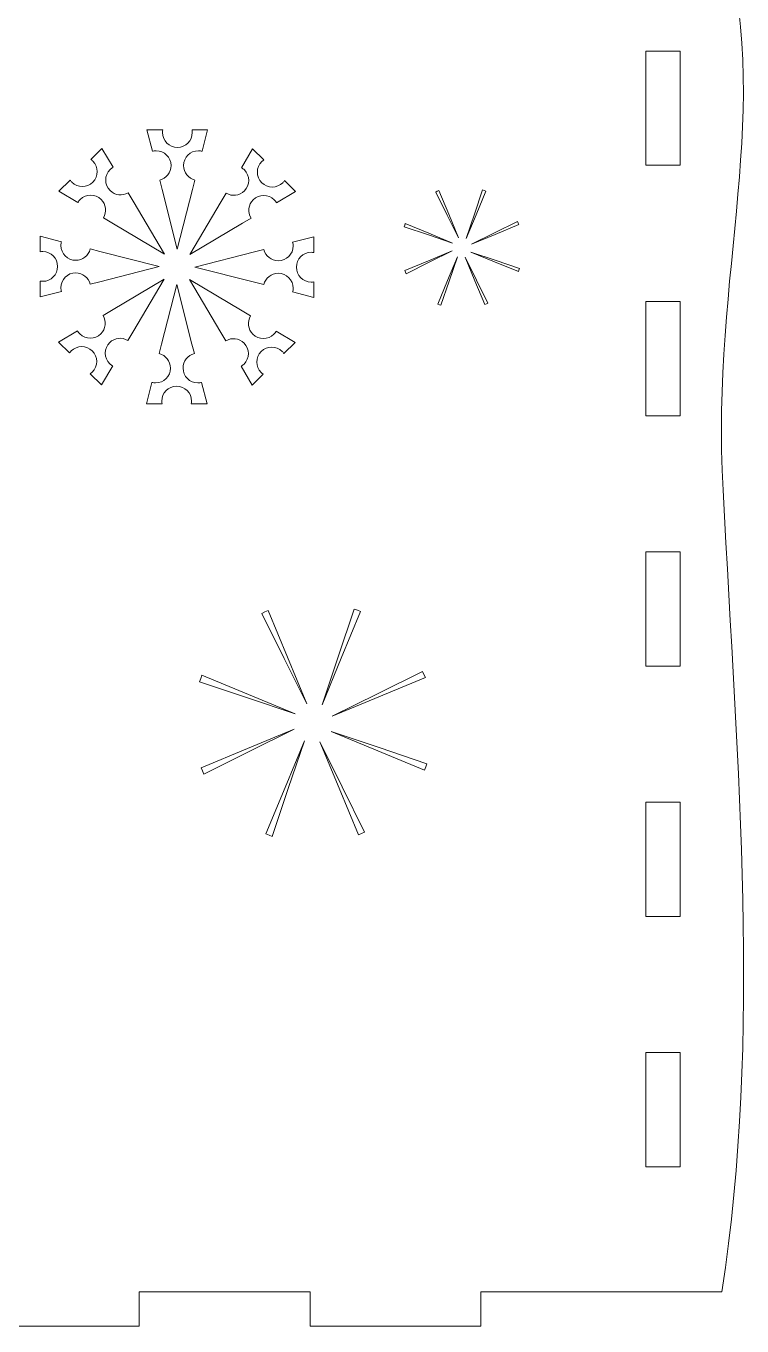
# Model space of a CAD drawing. Header units: centimetres. Extents: x -46.6 to 47.1, y -34.6 to 34.6.
# Drawn here: x -2.7 to 9.88, y -9.67 to 13.17 of the extents above; entities that cross this region are included whole.
import ezdxf

# ---------------------------------------------------------------- set-up
doc = ezdxf.new("R2010")
doc.units = ezdxf.units.CM
doc.header["$MEASUREMENT"] = 0
doc.layers.add('layer 1', color=7, linetype='Continuous')

msp = doc.modelspace()

# ---------------------------------------------------------------- linework, layer by layer
at = {"layer": 'layer 1', "lineweight": 9}
for points, knots in [([(-3.74194, 25.22814), (-4.02678, 25.69746), (-3.96658, 26.31778), (-3.56116, 26.7232), (-3.56116, 26.7232), (-3.19568, 27.08868), (-2.65548, 27.17362), (-2.20874, 26.9781), (-2.20874, 26.9781), (-1.762, 27.17364), (-1.2218, 27.08868), (-0.85628, 26.72318), (-0.85628, 26.72318), (-0.45098, 26.31782), (-0.39074, 25.69768), (-0.6754, 25.22838), (-0.6754, 25.22838), (-0.6754, 25.22838), (9.51506, 14.90816), (9.51506, 14.90816), (9.51506, 14.90816), (10.47876, 11.76826), (9.32576, 8.84002), (9.54864, 5.01222), (9.54864, 5.01222), (9.80666, 0.07872), (10.22346, -4.53724), (9.52898, -9.07384), (9.52898, -9.07384), (9.52898, -9.07384), (5.29284, -9.0738), (5.29284, -9.0738), (5.29284, -9.0738), (5.29284, -9.0738), (5.29284, -9.67348), (5.29284, -9.67348), (5.29284, -9.67348), (5.29284, -9.67348), (2.29284, -9.67348), (2.29284, -9.67348), (2.29284, -9.67348), (2.29284, -9.67348), (2.29284, -9.0738), (2.29284, -9.0738), (2.29284, -9.0738), (2.29284, -9.0738), (-0.70716, -9.0738), (-0.70716, -9.0738), (-0.70716, -9.0738), (-0.70716, -9.0738), (-0.70716, -9.67348), (-0.70716, -9.67348), (-0.70716, -9.67348), (-0.70716, -9.67348), (-3.70716, -9.67348), (-3.70716, -9.67348), (-3.70716, -9.67348), (-3.70716, -9.67348), (-3.70716, -9.0738), (-3.70716, -9.0738), (-3.70716, -9.0738), (-3.70716, -9.0738), (-6.70716, -9.0738), (-6.70716, -9.0738), (-6.70716, -9.0738), (-6.70716, -9.0738), (-6.70716, -9.67348), (-6.70716, -9.67348), (-6.70716, -9.67348), (-6.70716, -9.67348), (-9.70716, -9.67348), (-9.70716, -9.67348), (-9.70716, -9.67348), (-9.70716, -9.67348), (-9.70716, -9.0738), (-9.70716, -9.0738), (-9.70716, -9.0738), (-9.70716, -9.0738), (-13.94226, -9.07384), (-13.94226, -9.07384), (-13.94226, -9.07384), (-14.63674, -4.53724), (-14.21994, 0.07872), (-13.96192, 5.01222), (-13.96192, 5.01222), (-13.73934, 8.83482), (-14.88878, 11.7603), (-13.93214, 14.89536), (-13.93214, 14.89536), (-13.93214, 14.89536), (-13.93216, 14.90816), (-13.93216, 14.90816), (-13.93216, 14.90816), (-13.93216, 14.90816), (-3.74194, 25.22814), (-3.74194, 25.22814)], [0, 0, 0, 0, 0.04, 0.04, 0.04, 0.04, 0.08, 0.08, 0.08, 0.08, 0.12, 0.12, 0.12, 0.12, 0.16, 0.16, 0.16, 0.16, 0.2, 0.2, 0.2, 0.2, 0.24, 0.24, 0.24, 0.24, 0.28, 0.28, 0.28, 0.28, 0.32, 0.32, 0.32, 0.32, 0.36, 0.36, 0.36, 0.36, 0.4, 0.4, 0.4, 0.4, 0.44, 0.44, 0.44, 0.44, 0.48, 0.48, 0.48, 0.48, 0.52, 0.52, 0.52, 0.52, 0.56, 0.56, 0.56, 0.56, 0.6, 0.6, 0.6, 0.6, 0.64, 0.64, 0.64, 0.64, 0.68, 0.68, 0.68, 0.68, 0.72, 0.72, 0.72, 0.72, 0.76, 0.76, 0.76, 0.76, 0.8, 0.8, 0.8, 0.8, 0.84, 0.84, 0.84, 0.84, 0.88, 0.88, 0.88, 0.88, 0.92, 0.92, 0.92, 0.92, 1, 1, 1, 1]), ([(8.19274, 12.7302), (8.19274, 12.7302), (8.79274, 12.7302), (8.79274, 12.7302), (8.79274, 12.7302), (8.79274, 12.7302), (8.79274, 10.7222), (8.79274, 10.7222), (8.79274, 10.7222), (8.79274, 10.7222), (8.19274, 10.7222), (8.19274, 10.7222), (8.19274, 10.7222), (8.19274, 10.7222), (8.19274, 12.7302), (8.19274, 12.7302)], [0, 0, 0, 0, 0.2, 0.2, 0.2, 0.2, 0.4, 0.4, 0.4, 0.4, 0.6, 0.6, 0.6, 0.6, 1, 1, 1, 1]), ([(8.19274, 8.3302), (8.19274, 8.3302), (8.79274, 8.3302), (8.79274, 8.3302), (8.79274, 8.3302), (8.79274, 8.3302), (8.79274, 6.3222), (8.79274, 6.3222), (8.79274, 6.3222), (8.79274, 6.3222), (8.19274, 6.3222), (8.19274, 6.3222), (8.19274, 6.3222), (8.19274, 6.3222), (8.19274, 8.3302), (8.19274, 8.3302)], [0, 0, 0, 0, 0.2, 0.2, 0.2, 0.2, 0.4, 0.4, 0.4, 0.4, 0.6, 0.6, 0.6, 0.6, 1, 1, 1, 1]), ([(8.19274, 3.9302), (8.19274, 3.9302), (8.79274, 3.9302), (8.79274, 3.9302), (8.79274, 3.9302), (8.79274, 3.9302), (8.79274, 1.9222), (8.79274, 1.9222), (8.79274, 1.9222), (8.79274, 1.9222), (8.19274, 1.9222), (8.19274, 1.9222), (8.19274, 1.9222), (8.19274, 1.9222), (8.19274, 3.9302), (8.19274, 3.9302)], [0, 0, 0, 0, 0.2, 0.2, 0.2, 0.2, 0.4, 0.4, 0.4, 0.4, 0.6, 0.6, 0.6, 0.6, 1, 1, 1, 1]), ([(8.19274, -0.4698), (8.19274, -0.4698), (8.79274, -0.4698), (8.79274, -0.4698), (8.79274, -0.4698), (8.79274, -0.4698), (8.79274, -2.4778), (8.79274, -2.4778), (8.79274, -2.4778), (8.79274, -2.4778), (8.19274, -2.4778), (8.19274, -2.4778), (8.19274, -2.4778), (8.19274, -2.4778), (8.19274, -0.4698), (8.19274, -0.4698)], [0, 0, 0, 0, 0.2, 0.2, 0.2, 0.2, 0.4, 0.4, 0.4, 0.4, 0.6, 0.6, 0.6, 0.6, 1, 1, 1, 1]), ([(8.19274, -4.8698), (8.19274, -4.8698), (8.79274, -4.8698), (8.79274, -4.8698), (8.79274, -4.8698), (8.79274, -4.8698), (8.79274, -6.8778), (8.79274, -6.8778), (8.79274, -6.8778), (8.79274, -6.8778), (8.19274, -6.8778), (8.19274, -6.8778), (8.19274, -6.8778), (8.19274, -6.8778), (8.19274, -4.8698), (8.19274, -4.8698)], [0, 0, 0, 0, 0.2, 0.2, 0.2, 0.2, 0.4, 0.4, 0.4, 0.4, 0.6, 0.6, 0.6, 0.6, 1, 1, 1, 1])]:
    msp.add_open_spline(points, degree=3, knots=knots, dxfattribs=at)
at = {"layer": 'layer 1', "color": 5, "lineweight": 9}
for points, knots in [([(-0.41055, 10.97938), (-0.26604, 10.97938), (-0.1489, 10.86186), (-0.1489, 10.7176), (-0.1489, 10.7176), (-0.14902, 10.59493), (-0.23352, 10.49286), (-0.34752, 10.46436), (-0.34752, 10.46436), (-0.34752, 10.46436), (-0.30521, 10.29763), (-0.30521, 10.29763), (-0.30521, 10.29763), (-0.30521, 10.29763), (-0.03917, 9.25102), (-0.03917, 9.25102), (-0.03917, 9.25102), (-0.03917, 9.25102), (0.22701, 10.29763), (0.22701, 10.29763), (0.22701, 10.29763), (0.22701, 10.29763), (0.26932, 10.46436), (0.26932, 10.46436), (0.26932, 10.46436), (0.15544, 10.49299), (0.07094, 10.59481), (0.07094, 10.7176), (0.07094, 10.7176), (0.07069, 10.86198), (0.18796, 10.97925), (0.33247, 10.97925), (0.33247, 10.97925), (0.35532, 10.97938), (0.37704, 10.97523), (0.39788, 10.96983), (0.39788, 10.96983), (0.39788, 10.96983), (0.4928, 11.34436), (0.4928, 11.34436), (0.4928, 11.34436), (0.4928, 11.34436), (0.22023, 11.34436), (0.22023, 11.34436), (0.22023, 11.34436), (0.22274, 11.32917), (0.22475, 11.31372), (0.22475, 11.2979), (0.22475, 11.2979), (0.22475, 11.15352), (0.10761, 11.03625), (-0.03691, 11.03625), (-0.03691, 11.03625), (-0.18142, 11.03638), (-0.29843, 11.15339), (-0.29843, 11.2979), (-0.29843, 11.2979), (-0.29843, 11.31397), (-0.29642, 11.32904), (-0.29379, 11.34423), (-0.29379, 11.34423), (-0.29379, 11.34423), (-0.57126, 11.34436), (-0.57126, 11.34436), (-0.57126, 11.34436), (-0.57126, 11.34436), (-0.47609, 10.96983), (-0.47609, 10.96983), (-0.47609, 10.96983), (-0.455, 10.97536), (-0.4334, 10.97925), (-0.41055, 10.97938)], [0, 0, 0, 0, 0.05263158, 0.05263158, 0.05263158, 0.05263158, 0.10526316, 0.10526316, 0.10526316, 0.10526316, 0.15789474, 0.15789474, 0.15789474, 0.15789474, 0.21052632, 0.21052632, 0.21052632, 0.21052632, 0.26315789, 0.26315789, 0.26315789, 0.26315789, 0.31578947, 0.31578947, 0.31578947, 0.31578947, 0.36842105, 0.36842105, 0.36842105, 0.36842105, 0.42105263, 0.42105263, 0.42105263, 0.42105263, 0.47368421, 0.47368421, 0.47368421, 0.47368421, 0.52631579, 0.52631579, 0.52631579, 0.52631579, 0.57894737, 0.57894737, 0.57894737, 0.57894737, 0.63157895, 0.63157895, 0.63157895, 0.63157895, 0.68421053, 0.68421053, 0.68421053, 0.68421053, 0.73684211, 0.73684211, 0.73684211, 0.73684211, 0.78947368, 0.78947368, 0.78947368, 0.78947368, 0.84210526, 0.84210526, 0.84210526, 0.84210526, 0.89473684, 0.89473684, 0.89473684, 0.89473684, 1, 1, 1, 1]), ([(-1.74605, 10.12198), (-1.64385, 10.22443), (-1.47787, 10.22405), (-1.3758, 10.12185), (-1.3758, 10.12185), (-1.28904, 10.03535), (-1.27661, 9.90314), (-1.33725, 9.80257), (-1.33725, 9.80257), (-1.33725, 9.80257), (-1.18935, 9.71443), (-1.18935, 9.71443), (-1.18935, 9.71443), (-1.18935, 9.71443), (-0.26114, 9.16288), (-0.26114, 9.16288), (-0.26114, 9.16288), (-0.26114, 9.16288), (-0.8132, 10.09084), (-0.8132, 10.09084), (-0.8132, 10.09084), (-0.8132, 10.09084), (-0.90121, 10.23862), (-0.90121, 10.23862), (-0.90121, 10.23862), (-1.00153, 10.1786), (-1.13361, 10.19091), (-1.22024, 10.27754), (-1.22024, 10.27754), (-1.32244, 10.37961), (-1.32244, 10.54522), (-1.22024, 10.64742), (-1.22024, 10.64742), (-1.20442, 10.66361), (-1.18621, 10.67617), (-1.16751, 10.68709), (-1.16751, 10.68709), (-1.16751, 10.68709), (-1.365, 11.01918), (-1.365, 11.01918), (-1.365, 11.01918), (-1.365, 11.01918), (-1.55785, 10.82608), (-1.55785, 10.82608), (-1.55785, 10.82608), (-1.54542, 10.81766), (-1.53299, 10.80787), (-1.52194, 10.79657), (-1.52194, 10.79657), (-1.41987, 10.69437), (-1.41974, 10.52864), (-1.52194, 10.42657), (-1.52194, 10.42657), (-1.62414, 10.32437), (-1.78975, 10.32424), (-1.89195, 10.42657), (-1.89195, 10.42657), (-1.90324, 10.43799), (-1.91241, 10.45005), (-1.92132, 10.46273), (-1.92132, 10.46273), (-1.92132, 10.46273), (-2.11744, 10.26649), (-2.11744, 10.26649), (-2.11744, 10.26649), (-2.11744, 10.26649), (-1.7856, 10.06925), (-1.7856, 10.06925), (-1.7856, 10.06925), (-1.77468, 10.08795), (-1.762, 10.10591), (-1.74605, 10.12198)], [0, 0, 0, 0, 0.05263158, 0.05263158, 0.05263158, 0.05263158, 0.10526316, 0.10526316, 0.10526316, 0.10526316, 0.15789474, 0.15789474, 0.15789474, 0.15789474, 0.21052632, 0.21052632, 0.21052632, 0.21052632, 0.26315789, 0.26315789, 0.26315789, 0.26315789, 0.31578947, 0.31578947, 0.31578947, 0.31578947, 0.36842105, 0.36842105, 0.36842105, 0.36842105, 0.42105263, 0.42105263, 0.42105263, 0.42105263, 0.47368421, 0.47368421, 0.47368421, 0.47368421, 0.52631579, 0.52631579, 0.52631579, 0.52631579, 0.57894737, 0.57894737, 0.57894737, 0.57894737, 0.63157895, 0.63157895, 0.63157895, 0.63157895, 0.68421053, 0.68421053, 0.68421053, 0.68421053, 0.73684211, 0.73684211, 0.73684211, 0.73684211, 0.78947368, 0.78947368, 0.78947368, 0.78947368, 0.84210526, 0.84210526, 0.84210526, 0.84210526, 0.89473684, 0.89473684, 0.89473684, 0.89473684, 1, 1, 1, 1]), ([(0.18043, 9.1566), (0.18043, 9.1566), (1.10813, 9.70841), (1.10813, 9.70841), (1.10813, 9.70841), (1.10813, 9.70841), (1.25641, 9.79642), (1.25641, 9.79642), (1.25641, 9.79642), (1.1959, 9.89711), (1.20845, 10.02894), (1.29521, 10.11557), (1.29521, 10.11557), (1.39716, 10.2179), (1.56301, 10.2179), (1.66521, 10.11557), (1.66521, 10.11557), (1.68116, 10.09963), (1.69396, 10.08155), (1.70489, 10.06284), (1.70489, 10.06284), (1.70489, 10.06284), (2.03672, 10.26034), (2.03672, 10.26034), (2.03672, 10.26034), (2.03672, 10.26034), (1.84362, 10.45344), (1.84362, 10.45344), (1.84362, 10.45344), (1.83521, 10.44063), (1.82554, 10.42833), (1.81424, 10.41715), (1.81424, 10.41715), (1.71217, 10.31533), (1.54656, 10.31508), (1.44436, 10.41715), (1.44436, 10.41715), (1.34216, 10.5196), (1.34216, 10.68508), (1.44436, 10.78728), (1.44436, 10.78728), (1.45529, 10.79871), (1.46784, 10.808), (1.48027, 10.81666), (1.48027, 10.81666), (1.48027, 10.81666), (1.28403, 11.01302), (1.28403, 11.01302), (1.28403, 11.01302), (1.28403, 11.01302), (1.08679, 10.68081), (1.08679, 10.68081), (1.08679, 10.68081), (1.1055, 10.66989), (1.12358, 10.65721), (1.13977, 10.64114), (1.13977, 10.64114), (1.24172, 10.53906), (1.24185, 10.37321), (1.13977, 10.27126), (1.13977, 10.27126), (1.05289, 10.1845), (0.92081, 10.17195), (0.82037, 10.23234), (0.82037, 10.23234), (0.82037, 10.23234), (0.73223, 10.08469), (0.73223, 10.08469), (0.73223, 10.08469), (0.73223, 10.08469), (0.18043, 9.1566), (0.18043, 9.1566)], [0, 0, 0, 0, 0.05263158, 0.05263158, 0.05263158, 0.05263158, 0.10526316, 0.10526316, 0.10526316, 0.10526316, 0.15789474, 0.15789474, 0.15789474, 0.15789474, 0.21052632, 0.21052632, 0.21052632, 0.21052632, 0.26315789, 0.26315789, 0.26315789, 0.26315789, 0.31578947, 0.31578947, 0.31578947, 0.31578947, 0.36842105, 0.36842105, 0.36842105, 0.36842105, 0.42105263, 0.42105263, 0.42105263, 0.42105263, 0.47368421, 0.47368421, 0.47368421, 0.47368421, 0.52631579, 0.52631579, 0.52631579, 0.52631579, 0.57894737, 0.57894737, 0.57894737, 0.57894737, 0.63157895, 0.63157895, 0.63157895, 0.63157895, 0.68421053, 0.68421053, 0.68421053, 0.68421053, 0.73684211, 0.73684211, 0.73684211, 0.73684211, 0.78947368, 0.78947368, 0.78947368, 0.78947368, 0.84210526, 0.84210526, 0.84210526, 0.84210526, 0.89473684, 0.89473684, 0.89473684, 0.89473684, 1, 1, 1, 1]), ([(5.03796, 9.43774), (5.03796, 9.43774), (5.21026, 9.85374), (5.21026, 9.85374), (5.21026, 9.85374), (5.21026, 9.85374), (5.38249, 10.26962), (5.38249, 10.26962), (5.38249, 10.26962), (5.38249, 10.26962), (5.35383, 10.28034), (5.35383, 10.28034), (5.35383, 10.28034), (5.35383, 10.28034), (5.32523, 10.29118), (5.32523, 10.29118), (5.32523, 10.29118), (5.32523, 10.29118), (5.18153, 9.86446), (5.18153, 9.86446), (5.18153, 9.86446), (5.18153, 9.86446), (5.03796, 9.43774), (5.03796, 9.43774)], [0, 0, 0, 0, 0.14285714, 0.14285714, 0.14285714, 0.14285714, 0.28571429, 0.28571429, 0.28571429, 0.28571429, 0.42857143, 0.42857143, 0.42857143, 0.42857143, 0.57142857, 0.57142857, 0.57142857, 0.57142857, 0.71428571, 0.71428571, 0.71428571, 0.71428571, 1, 1, 1, 1]), ([(4.90117, 9.44604), (4.90117, 9.44604), (4.72874, 9.86192), (4.72874, 9.86192), (4.72874, 9.86192), (4.72874, 9.86192), (4.55651, 10.27793), (4.55651, 10.27793), (4.55651, 10.27793), (4.55651, 10.27793), (4.52867, 10.26537), (4.52867, 10.26537), (4.52867, 10.26537), (4.52867, 10.26537), (4.50089, 10.25263), (4.50089, 10.25263), (4.50089, 10.25263), (4.50089, 10.25263), (4.70109, 9.84937), (4.70109, 9.84937), (4.70109, 9.84937), (4.70109, 9.84937), (4.90117, 9.44604), (4.90117, 9.44604)], [0, 0, 0, 0, 0.14285714, 0.14285714, 0.14285714, 0.14285714, 0.28571429, 0.28571429, 0.28571429, 0.28571429, 0.42857143, 0.42857143, 0.42857143, 0.42857143, 0.57142857, 0.57142857, 0.57142857, 0.57142857, 0.71428571, 0.71428571, 0.71428571, 0.71428571, 1, 1, 1, 1]), ([(4.79863, 9.3553), (4.79863, 9.3553), (4.38243, 9.52753), (4.38243, 9.52753), (4.38243, 9.52753), (4.38243, 9.52753), (3.96655, 9.69983), (3.96655, 9.69983), (3.96655, 9.69983), (3.96655, 9.69983), (3.95583, 9.6713), (3.95583, 9.6713), (3.95583, 9.6713), (3.95583, 9.6713), (3.94518, 9.64257), (3.94518, 9.64257), (3.94518, 9.64257), (3.94518, 9.64257), (4.3719, 9.49887), (4.3719, 9.49887), (4.3719, 9.49887), (4.3719, 9.49887), (4.79863, 9.3553), (4.79863, 9.3553)], [0, 0, 0, 0, 0.14285714, 0.14285714, 0.14285714, 0.14285714, 0.28571429, 0.28571429, 0.28571429, 0.28571429, 0.42857143, 0.42857143, 0.42857143, 0.42857143, 0.57142857, 0.57142857, 0.57142857, 0.57142857, 0.71428571, 0.71428571, 0.71428571, 0.71428571, 1, 1, 1, 1]), ([(5.94803, 9.70751), (5.94803, 9.70751), (5.93529, 9.73547), (5.93529, 9.73547), (5.93529, 9.73547), (5.93529, 9.73547), (5.53203, 9.53527), (5.53203, 9.53527), (5.53203, 9.53527), (5.53203, 9.53527), (5.12871, 9.33513), (5.12871, 9.33513), (5.12871, 9.33513), (5.12871, 9.33513), (5.54458, 9.50743), (5.54458, 9.50743), (5.54458, 9.50743), (5.54458, 9.50743), (5.96072, 9.67973), (5.96072, 9.67973), (5.96072, 9.67973), (5.96072, 9.67973), (5.94803, 9.70751), (5.94803, 9.70751)], [0, 0, 0, 0, 0.14285714, 0.14285714, 0.14285714, 0.14285714, 0.28571429, 0.28571429, 0.28571429, 0.28571429, 0.42857143, 0.42857143, 0.42857143, 0.42857143, 0.57142857, 0.57142857, 0.57142857, 0.57142857, 0.71428571, 0.71428571, 0.71428571, 0.71428571, 1, 1, 1, 1]), ([(-1.40242, 9.20946), (-1.40242, 9.20946), (-1.56915, 9.25202), (-1.56915, 9.25202), (-1.56915, 9.25202), (-1.59752, 9.1379), (-1.6996, 9.05315), (-1.82226, 9.05315), (-1.82226, 9.05315), (-1.96703, 9.05315), (-2.08379, 9.17029), (-2.08379, 9.3148), (-2.08379, 9.3148), (-2.08379, 9.33778), (-2.08002, 9.35925), (-2.0745, 9.38009), (-2.0745, 9.38009), (-2.0745, 9.38009), (-2.44877, 9.47576), (-2.44877, 9.47576), (-2.44877, 9.47576), (-2.44877, 9.47576), (-2.44877, 9.20268), (-2.44877, 9.20268), (-2.44877, 9.20268), (-2.43383, 9.20544), (-2.41839, 9.20695), (-2.40257, 9.20695), (-2.40257, 9.20695), (-2.25818, 9.2072), (-2.14092, 9.08994), (-2.14092, 8.94542), (-2.14092, 8.94542), (-2.14117, 8.80104), (-2.25806, 8.6839), (-2.40257, 8.6839), (-2.40257, 8.6839), (-2.41839, 8.68402), (-2.4337, 8.68578), (-2.44877, 8.68842), (-2.44877, 8.68842), (-2.44877, 8.68842), (-2.44877, 8.41145), (-2.44877, 8.41145), (-2.44877, 8.41145), (-2.44877, 8.41145), (-2.07462, 8.50637), (-2.07462, 8.50637), (-2.07462, 8.50637), (-2.08015, 8.52746), (-2.08379, 8.54893), (-2.08379, 8.57165), (-2.08379, 8.57165), (-2.08379, 8.71642), (-1.96677, 8.83331), (-1.82226, 8.83318), (-1.82226, 8.83318), (-1.6996, 8.83343), (-1.59727, 8.74868), (-1.5689, 8.63481), (-1.5689, 8.63481), (-1.5689, 8.63481), (-1.40216, 8.6775), (-1.40216, 8.6775), (-1.40216, 8.6775), (-1.40216, 8.6775), (-0.35581, 8.94329), (-0.35581, 8.94329), (-0.35581, 8.94329), (-0.35581, 8.94329), (-1.40242, 9.20946), (-1.40242, 9.20946)], [0, 0, 0, 0, 0.05263158, 0.05263158, 0.05263158, 0.05263158, 0.10526316, 0.10526316, 0.10526316, 0.10526316, 0.15789474, 0.15789474, 0.15789474, 0.15789474, 0.21052632, 0.21052632, 0.21052632, 0.21052632, 0.26315789, 0.26315789, 0.26315789, 0.26315789, 0.31578947, 0.31578947, 0.31578947, 0.31578947, 0.36842105, 0.36842105, 0.36842105, 0.36842105, 0.42105263, 0.42105263, 0.42105263, 0.42105263, 0.47368421, 0.47368421, 0.47368421, 0.47368421, 0.52631579, 0.52631579, 0.52631579, 0.52631579, 0.57894737, 0.57894737, 0.57894737, 0.57894737, 0.63157895, 0.63157895, 0.63157895, 0.63157895, 0.68421053, 0.68421053, 0.68421053, 0.68421053, 0.73684211, 0.73684211, 0.73684211, 0.73684211, 0.78947368, 0.78947368, 0.78947368, 0.78947368, 0.84210526, 0.84210526, 0.84210526, 0.84210526, 0.89473684, 0.89473684, 0.89473684, 0.89473684, 1, 1, 1, 1]), ([(2.31557, 9.19402), (2.33127, 9.19402), (2.34671, 9.19188), (2.3619, 9.18912), (2.3619, 9.18912), (2.3619, 9.18912), (2.36165, 9.46659), (2.36165, 9.46659), (2.36165, 9.46659), (2.36165, 9.46659), (1.98738, 9.3713), (1.98738, 9.3713), (1.98738, 9.3713), (1.9929, 9.35046), (1.99692, 9.32861), (1.99692, 9.30563), (1.99692, 9.30563), (1.99667, 9.16163), (1.87978, 9.04423), (1.73527, 9.04449), (1.73527, 9.04449), (1.61223, 9.04423), (1.5104, 9.12898), (1.48203, 9.24286), (1.48203, 9.24286), (1.48203, 9.24286), (1.31517, 9.20067), (1.31517, 9.20067), (1.31517, 9.20067), (1.31517, 9.20067), (0.26856, 8.93463), (0.26856, 8.93463), (0.26856, 8.93463), (0.26856, 8.93463), (1.31542, 8.66858), (1.31542, 8.66858), (1.31542, 8.66858), (1.31542, 8.66858), (1.4819, 8.62589), (1.4819, 8.62589), (1.4819, 8.62589), (1.51028, 8.73977), (1.61248, 8.82452), (1.73527, 8.82452), (1.73527, 8.82452), (1.87953, 8.82477), (1.99692, 8.7075), (1.9968, 8.56287), (1.9968, 8.56287), (1.99667, 8.54027), (1.99315, 8.51842), (1.9875, 8.49745), (1.9875, 8.49745), (1.9875, 8.49745), (2.36165, 8.40241), (2.36165, 8.40241), (2.36165, 8.40241), (2.36165, 8.40241), (2.36165, 8.67524), (2.36165, 8.67524), (2.36165, 8.67524), (2.34671, 8.67272), (2.33139, 8.67072), (2.31557, 8.67072), (2.31557, 8.67072), (2.17106, 8.67072), (2.05392, 8.7876), (2.05392, 8.93212), (2.05392, 8.93212), (2.05367, 9.07688), (2.17106, 9.19389), (2.31557, 9.19402)], [0, 0, 0, 0, 0.05263158, 0.05263158, 0.05263158, 0.05263158, 0.10526316, 0.10526316, 0.10526316, 0.10526316, 0.15789474, 0.15789474, 0.15789474, 0.15789474, 0.21052632, 0.21052632, 0.21052632, 0.21052632, 0.26315789, 0.26315789, 0.26315789, 0.26315789, 0.31578947, 0.31578947, 0.31578947, 0.31578947, 0.36842105, 0.36842105, 0.36842105, 0.36842105, 0.42105263, 0.42105263, 0.42105263, 0.42105263, 0.47368421, 0.47368421, 0.47368421, 0.47368421, 0.52631579, 0.52631579, 0.52631579, 0.52631579, 0.57894737, 0.57894737, 0.57894737, 0.57894737, 0.63157895, 0.63157895, 0.63157895, 0.63157895, 0.68421053, 0.68421053, 0.68421053, 0.68421053, 0.73684211, 0.73684211, 0.73684211, 0.73684211, 0.78947368, 0.78947368, 0.78947368, 0.78947368, 0.84210526, 0.84210526, 0.84210526, 0.84210526, 0.89473684, 0.89473684, 0.89473684, 0.89473684, 1, 1, 1, 1]), ([(3.97093, 8.84601), (3.97093, 8.84601), (3.98355, 8.81836), (3.98355, 8.81836), (3.98355, 8.81836), (3.98355, 8.81836), (4.38687, 9.01843), (4.38687, 9.01843), (4.38687, 9.01843), (4.38687, 9.01843), (4.79019, 9.21864), (4.79019, 9.21864), (4.79019, 9.21864), (4.79019, 9.21864), (4.37412, 9.04621), (4.37412, 9.04621), (4.37412, 9.04621), (4.37412, 9.04621), (3.95812, 8.87384), (3.95812, 8.87384), (3.95812, 8.87384), (3.95812, 8.87384), (3.97093, 8.84601), (3.97093, 8.84601)], [0, 0, 0, 0, 0.14285714, 0.14285714, 0.14285714, 0.14285714, 0.28571429, 0.28571429, 0.28571429, 0.28571429, 0.42857143, 0.42857143, 0.42857143, 0.42857143, 0.57142857, 0.57142857, 0.57142857, 0.57142857, 0.71428571, 0.71428571, 0.71428571, 0.71428571, 1, 1, 1, 1]), ([(5.12027, 9.19834), (5.12027, 9.19834), (5.5364, 9.02611), (5.5364, 9.02611), (5.5364, 9.02611), (5.5364, 9.02611), (5.95228, 8.85381), (5.95228, 8.85381), (5.95228, 8.85381), (5.95228, 8.85381), (5.96313, 8.88241), (5.96313, 8.88241), (5.96313, 8.88241), (5.96313, 8.88241), (5.97372, 8.91107), (5.97372, 8.91107), (5.97372, 8.91107), (5.97372, 8.91107), (5.54712, 9.05464), (5.54712, 9.05464), (5.54712, 9.05464), (5.54712, 9.05464), (5.12027, 9.19834), (5.12027, 9.19834)], [0, 0, 0, 0, 0.14285714, 0.14285714, 0.14285714, 0.14285714, 0.28571429, 0.28571429, 0.28571429, 0.28571429, 0.42857143, 0.42857143, 0.42857143, 0.42857143, 0.57142857, 0.57142857, 0.57142857, 0.57142857, 0.71428571, 0.71428571, 0.71428571, 0.71428571, 1, 1, 1, 1]), ([(4.881, 9.11597), (4.881, 9.11597), (4.70877, 8.6999), (4.70877, 8.6999), (4.70877, 8.6999), (4.70877, 8.6999), (4.53634, 8.28389), (4.53634, 8.28389), (4.53634, 8.28389), (4.53634, 8.28389), (4.56507, 8.27317), (4.56507, 8.27317), (4.56507, 8.27317), (4.56507, 8.27317), (4.59361, 8.26252), (4.59361, 8.26252), (4.59361, 8.26252), (4.59361, 8.26252), (4.7373, 8.68937), (4.7373, 8.68937), (4.7373, 8.68937), (4.7373, 8.68937), (4.881, 9.11597), (4.881, 9.11597)], [0, 0, 0, 0, 0.14285714, 0.14285714, 0.14285714, 0.14285714, 0.28571429, 0.28571429, 0.28571429, 0.28571429, 0.42857143, 0.42857143, 0.42857143, 0.42857143, 0.57142857, 0.57142857, 0.57142857, 0.57142857, 0.71428571, 0.71428571, 0.71428571, 0.71428571, 1, 1, 1, 1]), ([(5.01766, 9.10753), (5.01766, 9.10753), (5.18996, 8.69146), (5.18996, 8.69146), (5.18996, 8.69146), (5.18996, 8.69146), (5.36239, 8.27571), (5.36239, 8.27571), (5.36239, 8.27571), (5.36239, 8.27571), (5.39017, 8.28814), (5.39017, 8.28814), (5.39017, 8.28814), (5.39017, 8.28814), (5.41801, 8.30101), (5.41801, 8.30101), (5.41801, 8.30101), (5.41801, 8.30101), (5.21793, 8.70434), (5.21793, 8.70434), (5.21793, 8.70434), (5.21793, 8.70434), (5.01766, 9.10753), (5.01766, 9.10753)], [0, 0, 0, 0, 0.14285714, 0.14285714, 0.14285714, 0.14285714, 0.28571429, 0.28571429, 0.28571429, 0.28571429, 0.42857143, 0.42857143, 0.42857143, 0.42857143, 0.57142857, 0.57142857, 0.57142857, 0.57142857, 0.71428571, 0.71428571, 0.71428571, 0.71428571, 1, 1, 1, 1]), ([(-0.26729, 8.72131), (-0.26729, 8.72131), (-1.19563, 8.16951), (-1.19563, 8.16951), (-1.19563, 8.16951), (-1.19563, 8.16951), (-1.34366, 8.0815), (-1.34366, 8.0815), (-1.34366, 8.0815), (-1.28314, 7.98093), (-1.29544, 7.84885), (-1.38195, 7.76209), (-1.38195, 7.76209), (-1.4844, 7.66027), (-1.64975, 7.65977), (-1.75195, 7.76209), (-1.75195, 7.76209), (-1.76815, 7.77804), (-1.78071, 7.79624), (-1.79175, 7.8147), (-1.79175, 7.8147), (-1.79175, 7.8147), (-2.12372, 7.61758), (-2.12372, 7.61758), (-2.12372, 7.61758), (-2.12372, 7.61758), (-1.93062, 7.42461), (-1.93062, 7.42461), (-1.93062, 7.42461), (-1.9222, 7.43729), (-1.91241, 7.44934), (-1.90136, 7.46014), (-1.90136, 7.46014), (-1.79929, 7.56259), (-1.63343, 7.56246), (-1.53136, 7.46039), (-1.53136, 7.46039), (-1.42928, 7.35831), (-1.42916, 7.19246), (-1.53136, 7.09039), (-1.53136, 7.09039), (-1.54266, 7.07946), (-1.55459, 7.06979), (-1.56727, 7.06113), (-1.56727, 7.06113), (-1.56727, 7.06113), (-1.37128, 6.86502), (-1.37128, 6.86502), (-1.37128, 6.86502), (-1.37128, 6.86502), (-1.17391, 7.1971), (-1.17391, 7.1971), (-1.17391, 7.1971), (-1.19262, 7.20803), (-1.21045, 7.22033), (-1.22652, 7.23653), (-1.22652, 7.23653), (-1.32897, 7.33885), (-1.32884, 7.50433), (-1.22652, 7.60641), (-1.22652, 7.60641), (-1.14014, 7.69316), (-1.00768, 7.70547), (-0.90711, 7.64508), (-0.90711, 7.64508), (-0.90711, 7.64508), (-0.81947, 7.79298), (-0.81947, 7.79298), (-0.81947, 7.79298), (-0.81947, 7.79298), (-0.26729, 8.72131), (-0.26729, 8.72131)], [0, 0, 0, 0, 0.05263158, 0.05263158, 0.05263158, 0.05263158, 0.10526316, 0.10526316, 0.10526316, 0.10526316, 0.15789474, 0.15789474, 0.15789474, 0.15789474, 0.21052632, 0.21052632, 0.21052632, 0.21052632, 0.26315789, 0.26315789, 0.26315789, 0.26315789, 0.31578947, 0.31578947, 0.31578947, 0.31578947, 0.36842105, 0.36842105, 0.36842105, 0.36842105, 0.42105263, 0.42105263, 0.42105263, 0.42105263, 0.47368421, 0.47368421, 0.47368421, 0.47368421, 0.52631579, 0.52631579, 0.52631579, 0.52631579, 0.57894737, 0.57894737, 0.57894737, 0.57894737, 0.63157895, 0.63157895, 0.63157895, 0.63157895, 0.68421053, 0.68421053, 0.68421053, 0.68421053, 0.73684211, 0.73684211, 0.73684211, 0.73684211, 0.78947368, 0.78947368, 0.78947368, 0.78947368, 0.84210526, 0.84210526, 0.84210526, 0.84210526, 0.89473684, 0.89473684, 0.89473684, 0.89473684, 1, 1, 1, 1]), ([(1.65906, 7.75594), (1.55636, 7.65374), (1.39088, 7.65374), (1.2888, 7.75569), (1.2888, 7.75569), (1.20217, 7.84257), (1.18974, 7.97453), (1.25013, 8.07509), (1.25013, 8.07509), (1.25013, 8.07509), (1.10248, 8.16323), (1.10248, 8.16323), (1.10248, 8.16323), (1.10248, 8.16323), (0.1739, 8.71516), (0.1739, 8.71516), (0.1739, 8.71516), (0.1739, 8.71516), (0.72595, 7.78683), (0.72595, 7.78683), (0.72595, 7.78683), (0.72595, 7.78683), (0.81396, 7.63905), (0.81396, 7.63905), (0.81396, 7.63905), (0.91466, 7.69932), (1.04674, 7.68701), (1.1335, 7.60013), (1.1335, 7.60013), (1.23544, 7.49805), (1.23557, 7.33245), (1.1335, 7.23025), (1.1335, 7.23025), (1.11717, 7.21431), (1.09922, 7.20162), (1.08064, 7.19045), (1.08064, 7.19045), (1.08064, 7.19045), (1.27788, 6.85874), (1.27788, 6.85874), (1.27788, 6.85874), (1.27788, 6.85874), (1.47098, 7.05159), (1.47098, 7.05159), (1.47098, 7.05159), (1.45817, 7.0605), (1.44612, 7.06979), (1.43507, 7.08097), (1.43507, 7.08097), (1.33262, 7.18342), (1.33275, 7.3489), (1.43495, 7.4511), (1.43495, 7.4511), (1.53702, 7.55342), (1.70275, 7.55317), (1.80508, 7.45085), (1.80508, 7.45085), (1.816, 7.44005), (1.82567, 7.42762), (1.83433, 7.41494), (1.83433, 7.41494), (1.83433, 7.41494), (2.03057, 7.61143), (2.03057, 7.61143), (2.03057, 7.61143), (2.03057, 7.61143), (1.69836, 7.80855), (1.69836, 7.80855), (1.69836, 7.80855), (1.68743, 7.79009), (1.67488, 7.77176), (1.65906, 7.75594)], [0, 0, 0, 0, 0.05263158, 0.05263158, 0.05263158, 0.05263158, 0.10526316, 0.10526316, 0.10526316, 0.10526316, 0.15789474, 0.15789474, 0.15789474, 0.15789474, 0.21052632, 0.21052632, 0.21052632, 0.21052632, 0.26315789, 0.26315789, 0.26315789, 0.26315789, 0.31578947, 0.31578947, 0.31578947, 0.31578947, 0.36842105, 0.36842105, 0.36842105, 0.36842105, 0.42105263, 0.42105263, 0.42105263, 0.42105263, 0.47368421, 0.47368421, 0.47368421, 0.47368421, 0.52631579, 0.52631579, 0.52631579, 0.52631579, 0.57894737, 0.57894737, 0.57894737, 0.57894737, 0.63157895, 0.63157895, 0.63157895, 0.63157895, 0.68421053, 0.68421053, 0.68421053, 0.68421053, 0.73684211, 0.73684211, 0.73684211, 0.73684211, 0.78947368, 0.78947368, 0.78947368, 0.78947368, 0.84210526, 0.84210526, 0.84210526, 0.84210526, 0.89473684, 0.89473684, 0.89473684, 0.89473684, 1, 1, 1, 1]), ([(0.32368, 6.89867), (0.17892, 6.89867), (0.06203, 7.01568), (0.06216, 7.16007), (0.06216, 7.16007), (0.06178, 7.28273), (0.14665, 7.38493), (0.26065, 7.41331), (0.26065, 7.41331), (0.26065, 7.41331), (0.21797, 7.58029), (0.21797, 7.58029), (0.21797, 7.58029), (0.21797, 7.58029), (-0.04808, 8.6269), (-0.04808, 8.6269), (-0.04808, 8.6269), (-0.04808, 8.6269), (-0.31413, 7.58004), (-0.31413, 7.58004), (-0.31413, 7.58004), (-0.31413, 7.58004), (-0.35656, 7.41331), (-0.35656, 7.41331), (-0.35656, 7.41331), (-0.24269, 7.38493), (-0.15794, 7.28273), (-0.15794, 7.16007), (-0.15794, 7.16007), (-0.15794, 7.01568), (-0.27495, 6.89854), (-0.41934, 6.89854), (-0.41934, 6.89854), (-0.44219, 6.89867), (-0.46391, 6.90231), (-0.48475, 6.90783), (-0.48475, 6.90783), (-0.48475, 6.90783), (-0.58005, 6.53381), (-0.58005, 6.53381), (-0.58005, 6.53381), (-0.58005, 6.53381), (-0.30722, 6.53381), (-0.30722, 6.53381), (-0.30722, 6.53381), (-0.30998, 6.54863), (-0.31161, 6.56394), (-0.31161, 6.57976), (-0.31161, 6.57976), (-0.31174, 6.72427), (-0.1946, 6.84129), (-0.05009, 6.84129), (-0.05009, 6.84129), (0.09442, 6.84129), (0.21169, 6.72415), (0.21131, 6.57976), (0.21131, 6.57976), (0.21131, 6.56432), (0.20955, 6.54863), (0.20692, 6.53343), (0.20692, 6.53343), (0.20692, 6.53343), (0.48414, 6.53381), (0.48414, 6.53381), (0.48414, 6.53381), (0.48414, 6.53381), (0.38897, 6.90808), (0.38897, 6.90808), (0.38897, 6.90808), (0.368, 6.90231), (0.34641, 6.89854), (0.32368, 6.89867)], [0, 0, 0, 0, 0.05263158, 0.05263158, 0.05263158, 0.05263158, 0.10526316, 0.10526316, 0.10526316, 0.10526316, 0.15789474, 0.15789474, 0.15789474, 0.15789474, 0.21052632, 0.21052632, 0.21052632, 0.21052632, 0.26315789, 0.26315789, 0.26315789, 0.26315789, 0.31578947, 0.31578947, 0.31578947, 0.31578947, 0.36842105, 0.36842105, 0.36842105, 0.36842105, 0.42105263, 0.42105263, 0.42105263, 0.42105263, 0.47368421, 0.47368421, 0.47368421, 0.47368421, 0.52631579, 0.52631579, 0.52631579, 0.52631579, 0.57894737, 0.57894737, 0.57894737, 0.57894737, 0.63157895, 0.63157895, 0.63157895, 0.63157895, 0.68421053, 0.68421053, 0.68421053, 0.68421053, 0.73684211, 0.73684211, 0.73684211, 0.73684211, 0.78947368, 0.78947368, 0.78947368, 0.78947368, 0.84210526, 0.84210526, 0.84210526, 0.84210526, 0.89473684, 0.89473684, 0.89473684, 0.89473684, 1, 1, 1, 1]), ([(2.23424, 1.26077), (2.23424, 1.26077), (1.89481, 2.07946), (1.89481, 2.07946), (1.89481, 2.07946), (1.89481, 2.07946), (1.55574, 2.8984), (1.55574, 2.8984), (1.55574, 2.8984), (1.55574, 2.8984), (1.50094, 2.87368), (1.50094, 2.87368), (1.50094, 2.87368), (1.50094, 2.87368), (1.44626, 2.84859), (1.44626, 2.84859), (1.44626, 2.84859), (1.44626, 2.84859), (1.84038, 2.05474), (1.84038, 2.05474), (1.84038, 2.05474), (1.84038, 2.05474), (2.23424, 1.26077), (2.23424, 1.26077)], [0, 0, 0, 0, 0.14285714, 0.14285714, 0.14285714, 0.14285714, 0.28571429, 0.28571429, 0.28571429, 0.28571429, 0.42857143, 0.42857143, 0.42857143, 0.42857143, 0.57142857, 0.57142857, 0.57142857, 0.57142857, 0.71428571, 0.71428571, 0.71428571, 0.71428571, 1, 1, 1, 1]), ([(2.50352, 1.24441), (2.50352, 1.24441), (2.8427, 2.06335), (2.8427, 2.06335), (2.8427, 2.06335), (2.8427, 2.06335), (3.18177, 2.88204), (3.18177, 2.88204), (3.18177, 2.88204), (3.18177, 2.88204), (3.12534, 2.90314), (3.12534, 2.90314), (3.12534, 2.90314), (3.12534, 2.90314), (3.06904, 2.92449), (3.06904, 2.92449), (3.06904, 2.92449), (3.06904, 2.92449), (2.78615, 2.08445), (2.78615, 2.08445), (2.78615, 2.08445), (2.78615, 2.08445), (2.50352, 1.24441), (2.50352, 1.24441)], [0, 0, 0, 0, 0.14285714, 0.14285714, 0.14285714, 0.14285714, 0.28571429, 0.28571429, 0.28571429, 0.28571429, 0.42857143, 0.42857143, 0.42857143, 0.42857143, 0.57142857, 0.57142857, 0.57142857, 0.57142857, 0.71428571, 0.71428571, 0.71428571, 0.71428571, 1, 1, 1, 1]), ([(4.29508, 1.77547), (4.29508, 1.77547), (4.26998, 1.83053), (4.26998, 1.83053), (4.26998, 1.83053), (4.26998, 1.83053), (3.47614, 1.43641), (3.47614, 1.43641), (3.47614, 1.43641), (3.47614, 1.43641), (2.68216, 1.04242), (2.68216, 1.04242), (2.68216, 1.04242), (2.68216, 1.04242), (3.50085, 1.38161), (3.50085, 1.38161), (3.50085, 1.38161), (3.50085, 1.38161), (4.32004, 1.7208), (4.32004, 1.7208), (4.32004, 1.7208), (4.32004, 1.7208), (4.29508, 1.77547), (4.29508, 1.77547)], [0, 0, 0, 0, 0.14285714, 0.14285714, 0.14285714, 0.14285714, 0.28571429, 0.28571429, 0.28571429, 0.28571429, 0.42857143, 0.42857143, 0.42857143, 0.42857143, 0.57142857, 0.57142857, 0.57142857, 0.57142857, 0.71428571, 0.71428571, 0.71428571, 0.71428571, 1, 1, 1, 1]), ([(2.03238, 1.08212), (2.03238, 1.08212), (1.21306, 1.42118), (1.21306, 1.42118), (1.21306, 1.42118), (1.21306, 1.42118), (0.39437, 1.76037), (0.39437, 1.76037), (0.39437, 1.76037), (0.39437, 1.76037), (0.37327, 1.70419), (0.37327, 1.70419), (0.37327, 1.70419), (0.37327, 1.70419), (0.3523, 1.64764), (0.3523, 1.64764), (0.3523, 1.64764), (0.3523, 1.64764), (1.19234, 1.36476), (1.19234, 1.36476), (1.19234, 1.36476), (1.19234, 1.36476), (2.03238, 1.08212), (2.03238, 1.08212)], [0, 0, 0, 0, 0.14285714, 0.14285714, 0.14285714, 0.14285714, 0.28571429, 0.28571429, 0.28571429, 0.28571429, 0.42857143, 0.42857143, 0.42857143, 0.42857143, 0.57142857, 0.57142857, 0.57142857, 0.57142857, 0.71428571, 0.71428571, 0.71428571, 0.71428571, 1, 1, 1, 1]), ([(0.40299, 0.07954), (0.40299, 0.07954), (0.42783, 0.02511), (0.42783, 0.02511), (0.42783, 0.02511), (0.42783, 0.02511), (1.2218, 0.41898), (1.2218, 0.41898), (1.2218, 0.41898), (1.2218, 0.41898), (2.01577, 0.8131), (2.01577, 0.8131), (2.01577, 0.8131), (2.01577, 0.8131), (1.19671, 0.47366), (1.19671, 0.47366), (1.19671, 0.47366), (1.19671, 0.47366), (0.37777, 0.13435), (0.37777, 0.13435), (0.37777, 0.13435), (0.37777, 0.13435), (0.40299, 0.07954), (0.40299, 0.07954)], [0, 0, 0, 0, 0.14285714, 0.14285714, 0.14285714, 0.14285714, 0.28571429, 0.28571429, 0.28571429, 0.28571429, 0.42857143, 0.42857143, 0.42857143, 0.42857143, 0.57142857, 0.57142857, 0.57142857, 0.57142857, 0.71428571, 0.71428571, 0.71428571, 0.71428571, 1, 1, 1, 1]), ([(2.66556, 0.77315), (2.66556, 0.77315), (3.48475, 0.43409), (3.48475, 0.43409), (3.48475, 0.43409), (3.48475, 0.43409), (4.30344, 0.0949), (4.30344, 0.0949), (4.30344, 0.0949), (4.30344, 0.0949), (4.32479, 0.1512), (4.32479, 0.1512), (4.32479, 0.1512), (4.32479, 0.1512), (4.34563, 0.20763), (4.34563, 0.20763), (4.34563, 0.20763), (4.34563, 0.20763), (3.50585, 0.49026), (3.50585, 0.49026), (3.50585, 0.49026), (3.50585, 0.49026), (2.66556, 0.77315), (2.66556, 0.77315)], [0, 0, 0, 0, 0.14285714, 0.14285714, 0.14285714, 0.14285714, 0.28571429, 0.28571429, 0.28571429, 0.28571429, 0.42857143, 0.42857143, 0.42857143, 0.42857143, 0.57142857, 0.57142857, 0.57142857, 0.57142857, 0.71428571, 0.71428571, 0.71428571, 0.71428571, 1, 1, 1, 1]), ([(2.19454, 0.61098), (2.19454, 0.61098), (1.85548, -0.20808), (1.85548, -0.20808), (1.85548, -0.20808), (1.85548, -0.20808), (1.51605, -1.02702), (1.51605, -1.02702), (1.51605, -1.02702), (1.51605, -1.02702), (1.5726, -1.04812), (1.5726, -1.04812), (1.5726, -1.04812), (1.5726, -1.04812), (1.62878, -1.06909), (1.62878, -1.06909), (1.62878, -1.06909), (1.62878, -1.06909), (1.91166, -0.22881), (1.91166, -0.22881), (1.91166, -0.22881), (1.91166, -0.22881), (2.19454, 0.61098), (2.19454, 0.61098)], [0, 0, 0, 0, 0.14285714, 0.14285714, 0.14285714, 0.14285714, 0.28571429, 0.28571429, 0.28571429, 0.28571429, 0.42857143, 0.42857143, 0.42857143, 0.42857143, 0.57142857, 0.57142857, 0.57142857, 0.57142857, 0.71428571, 0.71428571, 0.71428571, 0.71428571, 1, 1, 1, 1]), ([(2.46357, 0.59438), (2.46357, 0.59438), (2.80276, -0.22469), (2.80276, -0.22469), (2.80276, -0.22469), (2.80276, -0.22469), (3.14219, -1.04313), (3.14219, -1.04313), (3.14219, -1.04313), (3.14219, -1.04313), (3.19687, -1.01866), (3.19687, -1.01866), (3.19687, -1.01866), (3.19687, -1.01866), (3.25168, -0.99332), (3.25168, -0.99332), (3.25168, -0.99332), (3.25168, -0.99332), (2.85781, -0.19934), (2.85781, -0.19934), (2.85781, -0.19934), (2.85781, -0.19934), (2.46357, 0.59438), (2.46357, 0.59438)], [0, 0, 0, 0, 0.14285714, 0.14285714, 0.14285714, 0.14285714, 0.28571429, 0.28571429, 0.28571429, 0.28571429, 0.42857143, 0.42857143, 0.42857143, 0.42857143, 0.57142857, 0.57142857, 0.57142857, 0.57142857, 0.71428571, 0.71428571, 0.71428571, 0.71428571, 1, 1, 1, 1])]:
    msp.add_open_spline(points, degree=3, knots=knots, dxfattribs=at)

doc.saveas('drawing.dxf')
